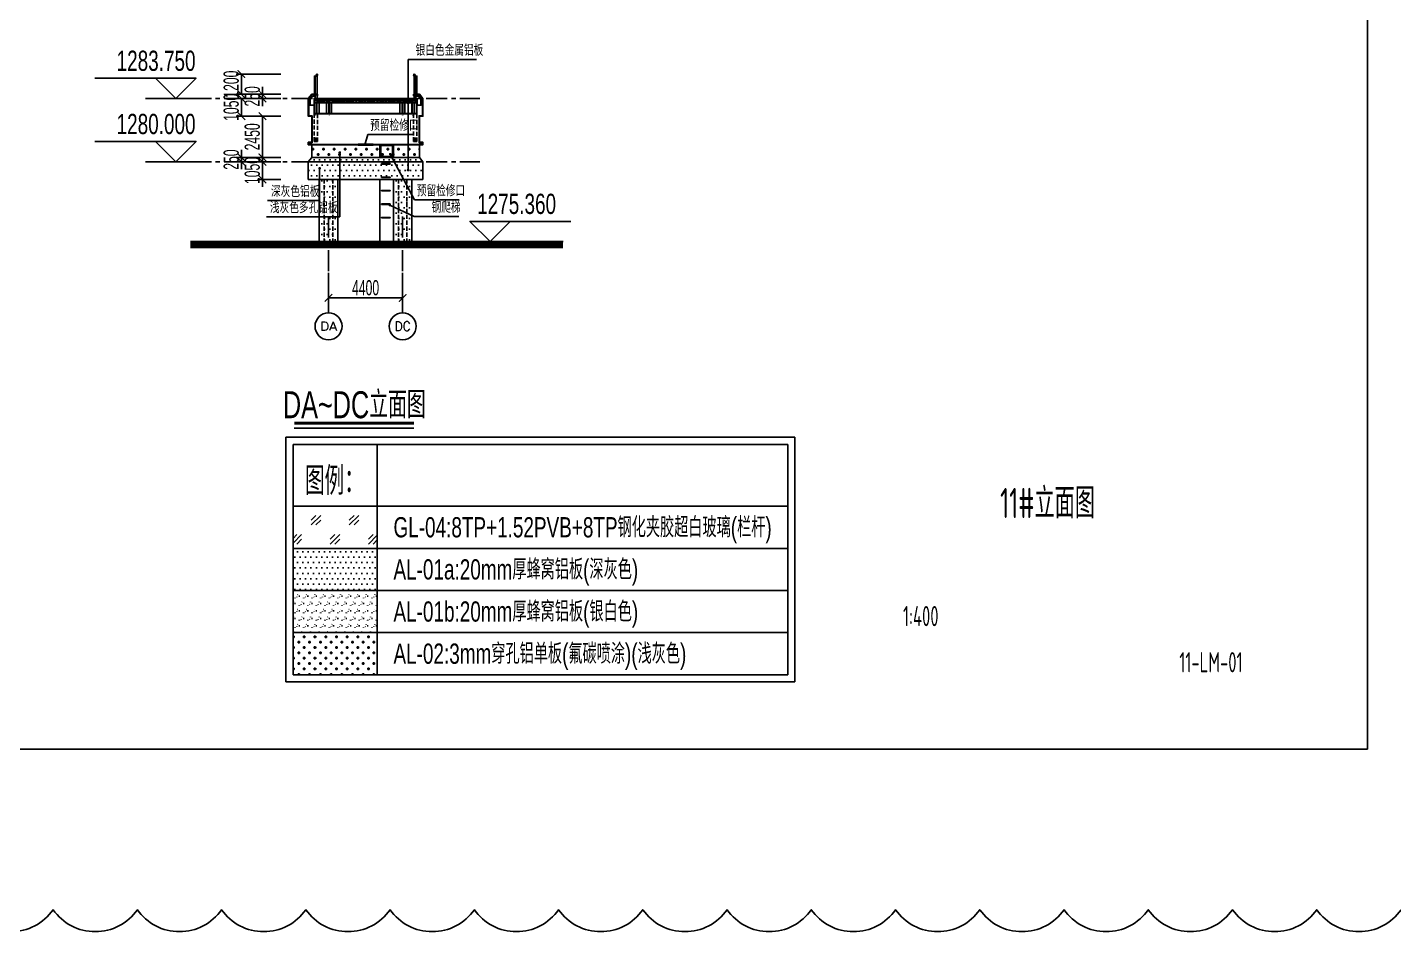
# Model space of a CAD drawing. Extents: x 38275477 to 38557164, y 2905373 to 3096199.
# Drawn here: x 38380627 to 38461722, y 2905373 to 2959031 of the extents above; entities that cross this region are included whole.
import ezdxf
from ezdxf.enums import TextEntityAlignment as Align

# ---------------------------------------------------------------- set-up
doc = ezdxf.new("R2010")
doc.units = 0
doc.header["$LTSCALE"] = 1000
for name, pattern in [('__DASH', [0.35, 0.25, -0.1]), ('CENTER', [2, 1.25, -0.25, 0.25, -0.25]), ('DASH', [0.35, 0.25, -0.1])]:
    doc.linetypes.add(name, pattern=pattern)
for name, color, linetype in [('#填充层', 8, 'Continuous'), ('#幕墙分格线-立面', 7, 'Continuous'), ('#文字', 2, 'Continuous'), ('#标注', 1, 'Continuous'), ('#结构边线+内凹外凸边线', 5, 'Continuous'), ('#非幕墙范围构件', 8, 'DASH'), ('A-BEAM-SECT-S', 10, 'Continuous'), ('A-CLNG-ACCS', 2, 'Continuous'), ('A-DETL-ALUM', 30, 'Continuous'), ('A-DIMS-LEAD', 1, 'Continuous'), ('A-GLASS-E', 145, 'Continuous'), ('A-GRID', 1, 'CENTER'), ('A-HATH', 9, 'Continuous'), ('A-NOTE', 4, 'Continuous'), ('A-STRS-HRAL', 80, 'Continuous'), ('AXIS_TEXT', 4, 'Continuous'), ('C-AXIS-DIMS', 1, 'Continuous'), ('C-SHET-SHBD', 11, 'Continuous'), ('DIM', 173, 'Continuous'), ('WZ', 7, 'Continuous')]:
    doc.layers.add(name, color=color, linetype=linetype)
doc.layers.add('定位边线-不打印', color=251, linetype='Continuous', plot=False)
doc.styles.add('#文字', font='jrs.shx', dxfattribs={"width": 0.7, "bigfont": 'hztxt.shx'})
doc.styles.add('_TCH_AXIS', font='COMPLEX', dxfattribs={"bigfont": 'GBCBIG'})
doc.styles.add('_TCH_DIM', font='SIMPLEX', dxfattribs={"bigfont": 'GBCBIG'})
doc.styles.add('COMPLEX', font='COMPLEX')
doc.styles.add('JHZX', font='jrs.shx', dxfattribs={"width": 0.6, "bigfont": 'jhz.shx'})
doc.styles.add('XD2008', font='xd-hzs.shx', dxfattribs={"width": 0.7, "bigfont": 'xd-hztxt.shx'})
doc.styles.add('楷体', font='', dxfattribs={"width": 0.75})
doc.styles.get('楷体').set_extended_font_data('KaiTi_GB2312')
doc.dimstyles.new('JZBZ-300', dxfattribs={"dimscale": 300, "dimtxt": 3, "dimasz": 1.5, "dimexe": 1, "dimexo": 1, "dimgap": 0.5, "dimtad": 1, "dimdec": 0, "dimdsep": 46, "dimtxsty": 'JHZX', "dimblk1": 'ARCHTICK', "dimblk2": 'ARCHTICK', "dimsah": 1, "dimcen": 0, "dimclrd": 1, "dimclre": 1, "dimclrt": 2, "dimadec": 1, "dimazin": 2, "dimtfac": 1, "dimtdec": 0, "dimtix": 1, "dimtmove": 0, "dimatfit": 3, "dimfxl": 0, "dimtolj": 1, "dimlwd": -1, "dimlwe": -1, "dimarcsym": 0})

# ---------------------------------------------------------------- blocks, each defined once
blk = doc.blocks.new('A3文本框')
at = {"layer": 'Defpoints', "ltscale": 500}
blk.add_lwpolyline([(10, -10), (-420, -10), (-420, 297), (10, 297)], close=True, dxfattribs=at)
at = {"layer": 'C-SHET-SHBD', "style": 'XD2008', "width": 0.7}
for tag, height, p in [('子项名称', 4.5, (-37.49, 35.41)), ('图名', 4.5, (-37.49, 24.27)), ('比例', 3, (-56.3, 8.25)), ('MQJD-01', 3, (-13.24, 2.27))]:
    blk.add_attdef(tag, text='', height=height, dxfattribs=at).set_placement(p, align=Align.CENTER)
blk = doc.blocks.new('A$Ce1b407ec')
at = {"layer": '#填充层', "ltscale": 5}
h = blk.add_hatch(dxfattribs=at)
h.set_pattern_fill('玻璃A', color=256, scale=0.5)
h.set_pattern_definition([(45, (-322.747, 917.3708), (-2.828427, 2.828427), [2, -2]), (45, (-322.747, 918.078), (-2.828427, 2.828427), [1, -3]), (45, (-322.04, 917.3708), (-2.828427, 2.828427), [1, -3])])
h.paths.add_polyline_path([(-74.45, 26.04), (-61.95, 26.04), (-61.95, 19.79), (-74.45, 19.79)])
h = blk.add_hatch(dxfattribs=at)
h.set_pattern_fill('DOTS', color=256, scale=0.5)
h.set_pattern_definition([(0, (-322.7471, 917.3708), (0.396875, 0.79375), [0, -0.79375])])
h.paths.add_polyline_path([(-74.45, 19.79), (-61.95, 19.79), (-61.95, 13.54), (-74.45, 13.54)])
h = blk.add_hatch(dxfattribs=at)
h.set_pattern_fill('SWAMP', color=256, scale=0.5)
h.set_pattern_definition([(0, (-96031.5248, -7300.5014), (0.635, 1.09985), [0.15875, -1.11125]), (90, (-96031.4454, -7300.5014), (-0.635, 1.09985), [0.079375, -2.12033]), (90, (-96031.42555, -7300.5014), (-0.635, 1.09985), [0.0635, -2.136205]), (90, (-96031.46524, -7300.5014), (-0.635, 1.09985), [0.0635, -2.136205]), (60, (-96031.4057, -7300.5014), (-0.63499804, 1.099851131), [0.0508, -1.2192]), (120, (-96031.4851, -7300.5014), (-1.26999804, 1.131e-06), [0.0508, -1.2192])])
h.paths.add_polyline_path([(-74.45, 13.54), (-61.95, 13.54), (-61.95, 7.29), (-74.45, 7.29)])
h = blk.add_hatch(dxfattribs=at)
h.set_pattern_fill('CROSS', color=256, scale=0.5)
h.set_pattern_definition([(0, (-322.7471, 911.1208), (0.79375, 0.79375), [0.396875, -1.190625]), (90, (-322.54865, 910.9223), (-0.79375, 0.79375), [0.396875, -1.190625])])
h.paths.add_polyline_path([(-74.45, 7.29), (-61.95, 7.29), (-61.95, 1.04), (-74.45, 1.04)])
at = {"layer": '#标注'}
for p, q in [((-74.45, 26.04), (-61.95, 26.04)), ((-74.45, 19.79), (-74.45, 26.04)), ((-61.95, 26.04), (-74.45, 26.04)), ((-61.95, 26.04), (-61.95, 19.79)), ((-61.95, 26.04), (-1.04, 26.04)), ((-61.95, 19.79), (-61.95, 26.04)), ((-1.04, 26.04), (-61.95, 26.04)), ((-1.04, 26.04), (-1.04, 19.79)), ((-74.45, 1.04), (-74.45, 13.54)), ((-1.04, 13.54), (-1.04, 1.04)), ((-61.95, 7.29), (-61.95, 1.04)), ((-61.95, 1.04), (-61.95, 7.29)), ((-61.95, 1.04), (-74.45, 1.04)), ((-74.45, 1.04), (-61.95, 1.04)), ((-1.04, 1.04), (-61.95, 1.04)), ((-61.95, 1.04), (-1.04, 1.04))]:
    blk.add_line(p, q, dxfattribs=at)
for points in [[(-1.04, 13.54), (-1.04, 19.79), (-61.95, 19.79), (-61.95, 13.54), (-1.04, 13.54), (-61.95, 13.54), (-74.45, 13.54), (-74.45, 19.79), (-61.95, 19.79), (-61.95, 13.54)], [(-1.04, 19.79), (-61.95, 19.79), (-74.45, 19.79)], [(-1.04, 7.29), (-1.04, 13.54), (-61.95, 13.54), (-61.95, 7.29), (-1.04, 7.29), (-61.95, 7.29), (-74.45, 7.29), (-74.45, 13.54), (-61.95, 13.54), (-61.95, 7.29)]]:
    blk.add_lwpolyline(points, dxfattribs=at)
at = {"color": 5}
for p, q in [((-75.5, 36.26), (0, 36.26)), ((-75.5, 0), (-75.5, 36.26)), ((-74.45, 35.22), (-61.95, 35.22)), ((-74.45, 26.04), (-74.45, 35.22)), ((-61.95, 35.22), (-61.95, 26.04)), ((0, 36.26), (0, 0)), ((-61.95, 26.04), (-74.45, 26.04)), ((0, 0), (-75.5, 0))]:
    blk.add_line(p, q, dxfattribs=at)
at = {"color": 8}
for p, q in [((-74.45, 35.22), (-1.04, 35.22)), ((-74.45, 1.04), (-74.45, 35.22)), ((-1.04, 35.22), (-1.04, 1.04)), ((-1.04, 1.04), (-74.45, 1.04))]:
    blk.add_line(p, q, dxfattribs=at)
at = {"layer": '#文字', "style": '#文字', "width": 0.7}
blk.add_text('图例：', height=4.167, dxfattribs=at).set_placement((-68.3, 30.01), align=Align.MIDDLE)
for s, p in [('GL-04:8TP+1.52PVB+8TP钢化夹胶超白玻璃(栏杆)', (-59.54, 22.92)), ('AL-01a:20mm厚蜂窝铝板(深灰色)', (-59.54, 16.67)), ('AL-01b:20mm厚蜂窝铝板(银白色)', (-59.54, 10.42)), ('AL-02:3mm穿孔铝单板(氟碳喷涂)(浅灰色)', (-59.54, 4.17))]:
    blk.add_text(s, height=3, dxfattribs=at).set_placement(p, align=Align.MIDDLE_LEFT)
blk = doc.blocks.new('*U10')
blk.add_line((-8.85, -0.75), (8.9, -0.75))
at = {"const_width": 0.4}
blk.add_lwpolyline([(-8.85, 0), (8.9, 0)], dxfattribs=at)
at = {"style": 'JHZX', "width": 0.75}
blk.add_attdef('立面图', text='', height=4, dxfattribs=at).set_placement((0.06, 2.74), align=Align.MIDDLE_CENTER)
blk = doc.blocks.new('700-300')
at = {"layer": 'A-BEAM-SECT-S'}
for p, q in [((-50, -170), (-50, 470)), ((250, 470), (250, -170))]:
    blk.add_line(p, q, dxfattribs=at)
blk.add_lwpolyline([(108, 470), (250, 470), (250, 500), (-50, 500), (-50, 470), (92, 470), (92, -170), (-50, -170), (-50, -200), (250, -200), (250, -170), (108, -170)], close=True, dxfattribs=at)
for points in [[(-38, -170), (-38, 470)], [(62, 470), (92, 440)], [(138, 470), (108, 440)], [(238, -170), (238, 470)], [(62, -170), (92, -140)], [(138, -170), (108, -140)]]:
    blk.add_lwpolyline(points, dxfattribs=at)
at = {"layer": '定位边线-不打印', "style": 'XD2008', "width": 0.7}
blk.add_text('700*300', height=70, dxfattribs=at).set_placement((-57, -303))
blk = doc.blocks.new('栏杆')
at = {"layer": 'A-GLASS-E'}
blk.add_lwpolyline([(35492900, 2535980), (35492920, 2535980), (35492922, 2537029), (35492902, 2537029)], close=True, dxfattribs=at)
at = {"layer": 'A-STRS-HRAL'}
for points in [[(35492870, 2535600), (35492760, 2535600), (35492760, 2537000), (35492729, 2537112)], [(35492902, 2536889), (35492870, 2536889)], [(35492870, 2536871), (35492902, 2536871)], [(35492900, 2536139), (35492870, 2536139)], [(35492870, 2536121), (35492900, 2536121)]]:
    blk.add_lwpolyline(points, dxfattribs=at)
blk.add_lwpolyline([(35492870, 2535600), (35492870, 2536986, 0.142771), (35492862, 2537013), (35492783, 2537136)], format="xyb", dxfattribs=at)
blk.add_circle((35492758, 2537120), 30, dxfattribs=at)
blk = doc.blocks.new('*U17')
at = {"layer": 'A-BEAM-SECT-S'}
blk.add_lwpolyline([(-250, -15), (250, -15), (250, 15), (-250, 15)], close=True, dxfattribs=at)
blk = doc.blocks.new('*U18')
at = {"layer": 'A-HATH', "color": 0, "linetype": 'ByBlock', "lineweight": -2, "transparency": 16777216}
for p in [(0, 0), (0, -800), (0, -1600), (0, -2400), (0, -3200)]:
    blk.add_blockref('*U17', p, dxfattribs=at)
blk = doc.blocks.new('_ARCHTICK')
at = {"color": 0, "linetype": 'ByBlock', "const_width": 0.15}
blk.add_lwpolyline([(-0.5, -0.5), (0.5, 0.5)], dxfattribs=at)
blk = doc.blocks.new('*D43')
at = {"layer": '#标注', "color": 1, "transparency": 16777216}
for p, q in [((38398504, 2944460), (38398504, 2942675)), ((38402904, 2944460), (38402904, 2942675)), ((38398504, 2942975), (38402904, 2942975))]:
    blk.add_line(p, q, dxfattribs=at)
at = {"layer": 'Defpoints', "color": 0, "transparency": 16777216}
for p in [(38398504, 2944760), (38402904, 2944760), (38402904, 2942975)]:
    blk.add_point(p, dxfattribs=at)
at = {"layer": '#标注', "color": 1, "transparency": 16777216, "xscale": 450, "yscale": 450, "zscale": 450, "rotation": 180}
blk.add_blockref('_ARCHTICK', (38398504, 2942975), dxfattribs=at)
at = {"layer": '#标注', "color": 1, "transparency": 16777216, "xscale": 450, "yscale": 450, "zscale": 450}
blk.add_blockref('_ARCHTICK', (38402904, 2942975), dxfattribs=at)
at = {"layer": '#标注', "color": 2, "transparency": 16777216, "insert": (38400704, 2943575), "char_height": 900, "attachment_point": 5, "style": 'JHZX'}
blk.add_mtext('\\A1;4400', dxfattribs=at)
blk = doc.blocks.new('*D44')
at = {"layer": '#标注', "color": 1, "transparency": 16777216}
for p, q in [((38395674, 2956260), (38393031, 2956260)), ((38393331, 2955060), (38393331, 2956260)), ((38395674, 2955060), (38393031, 2955060))]:
    blk.add_line(p, q, dxfattribs=at)
at = {"layer": 'Defpoints', "color": 0, "transparency": 16777216}
for p in [(38393331, 2956260), (38395974, 2956260), (38395974, 2955060)]:
    blk.add_point(p, dxfattribs=at)
at = {"layer": '#标注', "color": 1, "transparency": 16777216, "xscale": 450, "yscale": 450, "zscale": 450}
for p, rotation in [((38393331, 2956260), 90), ((38393331, 2955060), 270)]:
    blk.add_blockref('_ARCHTICK', p, dxfattribs=dict(at, rotation=rotation))
at = {"layer": '#标注', "color": 2, "transparency": 16777216, "insert": (38392731, 2955660), "char_height": 900, "attachment_point": 5, "rotation": 90, "style": 'JHZX'}
blk.add_mtext('\\A1;1200', dxfattribs=at)
blk = doc.blocks.new('*D45')
at = {"layer": '#标注', "color": 1, "transparency": 16777216}
for p, q in [((38394581, 2955060), (38394581, 2955510)), ((38395674, 2955060), (38394281, 2955060)), ((38395674, 2954810), (38394281, 2954810)), ((38394581, 2954810), (38394581, 2955060)), ((38394581, 2954810), (38394581, 2954360))]:
    blk.add_line(p, q, dxfattribs=at)
at = {"layer": 'Defpoints', "color": 0, "transparency": 16777216}
for p in [(38394581, 2955060), (38395974, 2955060), (38395974, 2954810)]:
    blk.add_point(p, dxfattribs=at)
at = {"layer": '#标注', "color": 1, "transparency": 16777216, "xscale": 450, "yscale": 450, "zscale": 450}
for p, rotation in [((38394581, 2955060), 270), ((38394581, 2954810), 90)]:
    blk.add_blockref('_ARCHTICK', p, dxfattribs=dict(at, rotation=rotation))
at = {"layer": '#标注', "color": 2, "transparency": 16777216, "insert": (38393981, 2954935), "char_height": 900, "attachment_point": 5, "rotation": 90, "style": 'JHZX'}
blk.add_mtext('\\A1;250', dxfattribs=at)
blk = doc.blocks.new('*D46')
at = {"layer": '#标注', "color": 1, "transparency": 16777216}
for p, q in [((38395674, 2954810), (38393031, 2954810)), ((38393331, 2953760), (38393331, 2954810)), ((38395674, 2953760), (38393031, 2953760))]:
    blk.add_line(p, q, dxfattribs=at)
at = {"layer": 'Defpoints', "color": 0, "transparency": 16777216}
for p in [(38393331, 2954810), (38395974, 2954810), (38395974, 2953760)]:
    blk.add_point(p, dxfattribs=at)
at = {"layer": '#标注', "color": 1, "transparency": 16777216, "xscale": 450, "yscale": 450, "zscale": 450}
for p, rotation in [((38393331, 2954810), 90), ((38393331, 2953760), 270)]:
    blk.add_blockref('_ARCHTICK', p, dxfattribs=dict(at, rotation=rotation))
at = {"layer": '#标注', "color": 2, "transparency": 16777216, "insert": (38392731, 2954285), "char_height": 900, "attachment_point": 5, "rotation": 90, "style": 'JHZX'}
blk.add_mtext('\\A1;1050', dxfattribs=at)
blk = doc.blocks.new('*D47')
at = {"layer": '#标注', "color": 1, "transparency": 16777216}
for p, q in [((38395674, 2953760), (38394281, 2953760)), ((38394581, 2951310), (38394581, 2953760)), ((38395674, 2951310), (38394281, 2951310))]:
    blk.add_line(p, q, dxfattribs=at)
at = {"layer": 'Defpoints', "color": 0, "transparency": 16777216}
for p in [(38394581, 2953760), (38395974, 2953760), (38395974, 2951310)]:
    blk.add_point(p, dxfattribs=at)
at = {"layer": '#标注', "color": 1, "transparency": 16777216, "xscale": 450, "yscale": 450, "zscale": 450}
for p, rotation in [((38394581, 2953760), 90), ((38394581, 2951310), 270)]:
    blk.add_blockref('_ARCHTICK', p, dxfattribs=dict(at, rotation=rotation))
at = {"layer": '#标注', "color": 2, "transparency": 16777216, "insert": (38393981, 2952535), "char_height": 900, "attachment_point": 5, "rotation": 90, "style": 'JHZX'}
blk.add_mtext('\\A1;2450', dxfattribs=at)
blk = doc.blocks.new('*D48')
at = {"layer": '#标注', "color": 1, "transparency": 16777216}
for p, q in [((38395674, 2951310), (38393031, 2951310)), ((38395674, 2951060), (38393031, 2951060)), ((38393331, 2951310), (38393331, 2951760)), ((38393331, 2951060), (38393331, 2951310)), ((38393331, 2951060), (38393331, 2950610))]:
    blk.add_line(p, q, dxfattribs=at)
at = {"layer": 'Defpoints', "color": 0, "transparency": 16777216}
for p in [(38393331, 2951310), (38395974, 2951310), (38395974, 2951060)]:
    blk.add_point(p, dxfattribs=at)
at = {"layer": '#标注', "color": 1, "transparency": 16777216, "xscale": 450, "yscale": 450, "zscale": 450}
for p, rotation in [((38393331, 2951310), 270), ((38393331, 2951060), 90)]:
    blk.add_blockref('_ARCHTICK', p, dxfattribs=dict(at, rotation=rotation))
at = {"layer": '#标注', "color": 2, "transparency": 16777216, "insert": (38392731, 2951185), "char_height": 900, "attachment_point": 5, "rotation": 90, "style": 'JHZX'}
blk.add_mtext('\\A1;250', dxfattribs=at)
blk = doc.blocks.new('*D49')
at = {"layer": '#标注', "color": 1, "transparency": 16777216}
for p, q in [((38395674, 2951060), (38394281, 2951060)), ((38394581, 2951060), (38394581, 2951510)), ((38394581, 2950010), (38394581, 2951060)), ((38395674, 2950010), (38394281, 2950010)), ((38394581, 2950010), (38394581, 2949560))]:
    blk.add_line(p, q, dxfattribs=at)
at = {"layer": 'Defpoints', "color": 0, "transparency": 16777216}
for p in [(38394581, 2951060), (38395974, 2951060), (38395974, 2950010)]:
    blk.add_point(p, dxfattribs=at)
at = {"layer": '#标注', "color": 1, "transparency": 16777216, "xscale": 450, "yscale": 450, "zscale": 450}
for p, rotation in [((38394581, 2951060), 270), ((38394581, 2950010), 90)]:
    blk.add_blockref('_ARCHTICK', p, dxfattribs=dict(at, rotation=rotation))
at = {"layer": '#标注', "color": 2, "transparency": 16777216, "insert": (38393981, 2950535), "char_height": 900, "attachment_point": 5, "rotation": 90, "style": 'JHZX'}
blk.add_mtext('\\A1;1050', dxfattribs=at)
blk = doc.blocks.new('_AXISO')
blk.add_circle((0, 0), 0.5)
at = {"layer": 'AXIS_TEXT', "style": 'COMPLEX', "width": 1.041667}
blk.add_attdef('A', text='', height=0.56, dxfattribs=at).set_placement((-0.25, -0.28), (0.25, -0.28), align=Align.FIT)
blk = doc.blocks.new('LEVEL')
blk.add_line((9, 0), (0, 0))
blk.add_lwpolyline([(7.5, 3), (4.5, 0), (1.5, 3), (16.5, 3)])
at = {"layer": 'WZ', "style": '楷体', "width": 0.75}
blk.add_attdef('LEVEL', text='', height=3.5, dxfattribs=at).set_placement((9.33, 5.59), align=Align.MIDDLE_CENTER)
blk.add_attdef('FLOOR', text='', height=3.5, dxfattribs=at).set_placement((17.5, 3), align=Align.MIDDLE_LEFT)

msp = doc.modelspace()

# ---------------------------------------------------------------- hatches: boundary and pattern name
at = {"layer": '#填充层', "ltscale": 5}
h = msp.add_hatch(dxfattribs=at)
h.set_pattern_fill('CROSS', color=256, scale=200)
h.set_pattern_definition([(0, (0, 0), (317.5, 317.5), [158.75, -476.25]), (90, (79.38, -79.38), (-317.5, 317.5), [158.75, -476.25])])
h.paths.add_polyline_path([(38403904, 2952060.2), (38397504, 2952060.2), (38397504, 2951310.2), (38403904, 2951310.2)])
h = msp.add_hatch(dxfattribs=at)
h.set_pattern_fill('DOTS', color=256, scale=200)
h.paths.add_polyline_path([(38404104, 2950010.2), (38397304, 2950010.2), (38397304, 2951060.2), (38397504, 2951310.2), (38403904, 2951310.2), (38404104, 2951060.2)])
h = msp.add_hatch(dxfattribs=at)
h.set_pattern_fill('DOTS', color=256, scale=200)
h.set_pattern_definition([(0, (38397953.96, 2946421.04), (158.75, 317.5), [0, -317.5])])
h.paths.add_polyline_path([(38397953.9, 2946119.6), (38399053.9, 2946119.7), (38399054, 2950010.2), (38397954, 2950010.2)])
h = msp.add_hatch(dxfattribs=at)
h.set_pattern_fill('DOTS', color=256, scale=200)
h.set_pattern_definition([(0, (38402353.96, 2946421.04), (158.75, 317.5), [0, -317.5])])
h.paths.add_polyline_path([(38402353.9, 2946119.8), (38403453.9, 2946119.8), (38403454, 2950010.2), (38402354, 2950010.2)])
at = {"layer": 'A-HATH'}
h = msp.add_hatch(dxfattribs=at)
h.set_pattern_fill('钢筋混凝土', color=256, scale=50, style=0)
h.set_pattern_definition([(45, (0, 0), (-88.38834765, 88.38834765), []), (50, (0, 0), (358.6300913, -31.3760675), [37.5, -412.5]), (355, (0, 0), (-69.3756668, 376.096067), [30, -330]), (100.4514, (29.9, -2.6), (289.254691, 344.719771), [31.870095, -350.571056]), (46.1842, (0, 100), (533.6205243, -82.759507), [56.25, -618.75]), (96.6356, (44.47, 93.1), (467.331353, 487.0589355), [47.805144, -525.8565]), (351.1842, (0, 100), (467.3309726, 487.0593005), [45, -495]), (21, (50, 75), (298.453526, -201.3094453), [37.5, -412.5]), (326, (50, 75), (121.657666, 362.5750225), [30, -330]), (71.4514, (74.87, 58.22), (420.1113143, 161.2652484), [31.870095, -350.571056]), (37.5, (0, 0), (6.07992766, 166.4469269), [0, -326, 0, -335, 0, -331.25]), (7.5, (0, 0), (131.5347687, 197.2058559), [0, -191, 0, -318.5, 0, -126.25]), (327.5, (-111.5, 0), (266.9112181, -11.27743587), [0, -125, 0, -390, 0, -517.5]), (317.5, (-161.5, 0), (291.5930847, 50.0524912), [0, -162.5, 0, -259, 0, -367.5])])
h.paths.add_polyline_path([(38397654, 2954590.2), (38403754, 2954590.2), (38403754, 2954710.2), (38397654, 2954710.2)])

# ---------------------------------------------------------------- linework, layer by layer
at = {"layer": '#幕墙分格线-立面'}
for points in [[(38397654, 2952060.2), (38397654, 2952085.2), (38397329, 2952085.2), (38397329, 2952185.2), (38397529, 2952185.2), (38397529, 2953785.2), (38397329, 2953785.2), (38397329, 2954801.4), (38397516, 2955035.2), (38397829, 2955035.2), (38397829, 2954960.2), (38397854, 2954960.2), (38397854, 2955060.2), (38397504, 2955060.2), (38397304, 2954810.2), (38397304, 2953760.2), (38397504, 2953760.2), (38397504, 2952210.2), (38397304, 2952210.2), (38397304, 2952060.2)], [(38403754, 2952060.2), (38403754, 2952085.2), (38404079, 2952085.2), (38404079, 2952185.2), (38403879, 2952185.2), (38403879, 2953785.2), (38404079, 2953785.2), (38404079, 2954801.4), (38403891.9, 2955035.2), (38403579, 2955035.2), (38403579, 2954960.2), (38403554, 2954960.2), (38403554, 2955060.2), (38403904, 2955060.2), (38404104, 2954810.2), (38404104, 2953760.2), (38403904, 2953760.2), (38403904, 2952210.2), (38404104, 2952210.2), (38404104, 2952060.2)], [(38404104, 2950010.2), (38397304, 2950010.2), (38397304, 2951060.2), (38397504, 2951310.2), (38403904, 2951310.2), (38404104, 2951060.2)]]:
    msp.add_lwpolyline(points, close=True, dxfattribs=at)
for points in [[(38397654.5, 2954810.2), (38400654.5, 2954810.2), (38403754, 2954810.2)], [(38397654.5, 2954810.2), (38400654.5, 2954810.2), (38403754, 2954810.2)], [(38397504, 2952060.2), (38397504, 2951310.2)], [(38403754, 2952085.2), (38397654, 2952085.2)], [(38397654, 2952060.2), (38403754, 2952060.2)], [(38403904, 2952060.2), (38403904, 2951310.2)], [(38404104, 2951060.2), (38397304, 2951060.2)], [(38397954, 2950010.2), (38397954, 2946320.2)], [(38399054, 2950010.2), (38399054, 2946320.2)], [(38401554, 2950010.2), (38401554, 2946320.2)], [(38402354, 2950010.2), (38402354, 2946320.2)], [(38403454, 2950010.2), (38403454, 2946320.2)]]:
    msp.add_lwpolyline(points, dxfattribs=at)
at = {"layer": '#结构边线+内凹外凸边线'}
for p, q in [((38397654, 2954710.2), (38403754, 2954710.2)), ((38397654, 2954710.2), (38397654, 2954590.2)), ((38397654, 2954590.2), (38403754, 2954590.2)), ((38403754, 2954710.2), (38403754, 2954590.2))]:
    msp.add_line(p, q, dxfattribs=at)
at = {"layer": '#非幕墙范围构件', "linetype": 'DASH'}
for points in [[(38397654, 2952260.2), (38397654, 2953890.3), (38397854, 2953890.3), (38397854, 2952260.2)], [(38403554, 2952260.2), (38403554, 2953890.3), (38403754, 2953890.3), (38403754, 2952260.2)], [(38397654, 2952260.2), (38397854, 2952260.2), (38397854, 2952460.2), (38397654, 2952460.2)], [(38403554, 2952260.2), (38403754, 2952260.2), (38403754, 2952460.2), (38403554, 2952460.2)]]:
    msp.add_lwpolyline(points, close=True, dxfattribs=at)
for points in [[(38397654, 2952260.2), (38397854, 2952460.2)], [(38397654, 2952460.2), (38397854, 2952260.2)], [(38403554, 2952260.2), (38403754, 2952460.2)], [(38403554, 2952460.2), (38403754, 2952260.2)]]:
    msp.add_lwpolyline(points, dxfattribs=at)
at = {"layer": '#非幕墙范围构件', "linetype": '__DASH'}
for points in [[(38398254, 2950010.2), (38398254, 2946320.2)], [(38398754, 2950010.2), (38398754, 2946320.2)], [(38402654, 2950010.2), (38402654, 2946320.2)], [(38403154, 2950010.2), (38403154, 2946320.2)]]:
    msp.add_lwpolyline(points, dxfattribs=at)
at = {"color": 8, "const_width": 400}
msp.add_lwpolyline([(38390309.5, 2946119.3), (38412429.2, 2946120.2)], dxfattribs=at)
at = {"color": 8}
msp.add_lwpolyline([(38390309.5, 2946319.3), (38412429.2, 2946319.3)], dxfattribs=at)
at = {"layer": 'A-BEAM-SECT-S'}
for p, q in [((38397954, 2954590.3), (38403485.7, 2954590.2)), ((38397954, 2954560.2), (38403454, 2954560.2)), ((38397954, 2953920.2), (38403454, 2953920.2)), ((38397954, 2953890.2), (38403454, 2953890.2))]:
    msp.add_line(p, q, dxfattribs=at)
at = {"layer": 'A-CLNG-ACCS'}
for points in [[(38400254, 2952097.7), (38401154, 2952097.7), (38401154, 2952047.7), (38400254, 2952047.7)], [(38402354, 2951310.2), (38401554, 2951310.2), (38401554, 2952060.2), (38402354, 2952060.2)], [(38402304, 2951360.2), (38401604, 2951360.2), (38401604, 2952010.2), (38402304, 2952010.2)]]:
    msp.add_lwpolyline(points, close=True, dxfattribs=at)
at = {"layer": 'A-DETL-ALUM'}
for points in [[(38397669, 2955035.2), (38397669, 2954942.7), (38397552.9, 2954942.7), (38397414, 2954769), (38397414, 2954410.2), (38397654, 2954410.2), (38397654, 2954810.2), (38397649, 2954810.2), (38397649, 2954415.2), (38397419, 2954415.2), (38397419, 2954767.2), (38397555.3, 2954937.7), (38397674, 2954937.7), (38397674, 2955035.2)], [(38403739, 2955035.2), (38403739, 2954942.7), (38403855, 2954942.7), (38403994, 2954769), (38403994, 2954410.2), (38403754, 2954410.2), (38403754, 2954810.2), (38403759, 2954810.2), (38403759, 2954415.2), (38403989, 2954415.2), (38403989, 2954767.2), (38403852.6, 2954937.7), (38403734, 2954937.7), (38403734, 2955035.2)]]:
    msp.add_lwpolyline(points, dxfattribs=at)
at = {"layer": 'A-DIMS-LEAD'}
for p, q in [((38403224.2, 2950560.4), (38403226, 2957130.2)), ((38403225.1, 2954537.3), (38403226, 2957130.2)), ((38403226, 2957130.2), (38407276.8, 2957130.2)), ((38400662, 2952060.2), (38400844.5, 2952675.6)), ((38400844.5, 2952675.6), (38403486.8, 2952675.6)), ((38399168.9, 2951603.3), (38399168.9, 2947790.2)), ((38402165.7, 2951504.2), (38403610.9, 2948792.2)), ((38397973, 2950665), (38397973, 2948747.4)), ((38397973, 2948747.4), (38394879.2, 2948747.4)), ((38403610.9, 2948792.2), (38406253.1, 2948792.2)), ((38402140.7, 2948487.9), (38403585.9, 2947809.5)), ((38403585.9, 2947809.5), (38406228.1, 2947809.5)), ((38399168.9, 2947790.2), (38394814.6, 2947790.2))]:
    msp.add_line(p, q, dxfattribs=at)
at = {"layer": 'A-DIMS-LEAD', "const_width": 80}
for points in [[(38403225.1, 2954497.3, 1), (38403225.1, 2954577.3, 1)], [(38400650.6, 2952021.8, 1), (38400673.3, 2952098.5, 1)], [(38399168.9, 2951643.3, 1), (38399168.9, 2951563.3, 1)], [(38402146.9, 2951539.5, 1), (38402184.5, 2951468.9, 1)], [(38397973, 2950705, 1), (38397973, 2950625, 1)], [(38403224.2, 2950520.4, 1), (38403224.2, 2950600.4, 1)], [(38402104.5, 2948504.9, 1), (38402176.9, 2948470.9, 1)]]:
    msp.add_lwpolyline(points, format="xyb", close=True, dxfattribs=at)
at = {"layer": 'A-GRID'}
for p, q in [((38390301, 2954810.2), (38407477.8, 2954810.2)), ((38390301, 2951060.2), (38407477.8, 2951060.2)), ((38398504, 2947815.2), (38398504, 2944094)), ((38402904, 2947815.2), (38402904, 2944094)), ((38390781.8, 2946320.2), (38412429.2, 2946320.2))]:
    msp.add_line(p, q, dxfattribs=at)
at = {"layer": 'C-AXIS-DIMS'}
for p, q in [((38398504, 2944094), (38398504, 2942094)), ((38402904, 2944094), (38402904, 2942094))]:
    msp.add_line(p, q, dxfattribs=at)
at = {"layer": 'Defpoints', "color": 6, "ltscale": 300}
msp.add_lwpolyline([(38462158.2, 2906674.4, -0.5205671), (38457158.2, 2906674.4, -0.5205671), (38452158.2, 2906674.4, -0.5205671), (38447158.2, 2906674.4, -0.5205671), (38442158.2, 2906674.4, -0.5205671), (38437158.2, 2906674.4, -0.5205671), (38432158.2, 2906674.4, -0.5205671), (38427158.2, 2906674.4, -0.5205671), (38422158.2, 2906674.4, -0.5205671), (38417158.2, 2906674.4, -0.5205671), (38412158.2, 2906674.4, -0.5205671), (38407158.2, 2906674.4, -0.5205671), (38402158.2, 2906674.4, -0.5205671), (38397158.2, 2906674.4, -0.5205671), (38392158.2, 2906674.4, -0.5205671), (38387158.2, 2906674.4, -0.5205671), (38382158.2, 2906674.4, -0.5205671), (38377158.2, 2906674.4, -0.5205671)], format="xyb", dxfattribs=at)

# ---------------------------------------------------------------- block references
at = {"layer": '#标注'}
ref = msp.add_blockref('LEVEL', (38391240.5, 2954810.2), dxfattribs=dict(at, xscale=-400, yscale=400, zscale=400))
ref.add_attrib('LEVEL', '1283.750', dxfattribs={"layer": '#文字', "height": 1200, "style": '#文字', "width": 0.7}).set_placement((38385926.1, 2957047.3), align=Align.MIDDLE_LEFT)
ref = msp.add_blockref('LEVEL', (38391240.5, 2951060.2), dxfattribs=dict(at, xscale=-400, yscale=400, zscale=400))
ref.add_attrib('LEVEL', '1280.000', dxfattribs={"layer": '#文字', "height": 1200, "style": '#文字', "width": 0.7}).set_placement((38385926.1, 2953297.3), align=Align.MIDDLE_LEFT)
ref = msp.add_blockref('LEVEL', (38406293.8, 2946320.2), dxfattribs=dict(at, xscale=400, yscale=400, zscale=400))
ref.add_attrib('LEVEL', '1275.360', dxfattribs={"layer": '#文字', "height": 1200, "style": '#文字', "width": 0.7}).set_placement((38407324.3, 2948557.3), align=Align.MIDDLE_LEFT)
ref = msp.add_blockref('*U10', (38400011.2, 2935543.8), dxfattribs=dict(at, xscale=400, yscale=400, zscale=400))
ref.add_attrib('立面图', 'DA~DC立面图', dxfattribs={"layer": '#文字', "color": 2, "height": 1600, "style": '#文字', "width": 0.7}).set_placement((38400037, 2936639.7), align=Align.MIDDLE_CENTER)
at = {"color": 0}
ref = msp.add_blockref('A3文本框', (38456175.3, 2920196.1), dxfattribs=dict(at, xscale=400, yscale=400, zscale=400))
ref.add_attrib('图名', '11#立面图', dxfattribs={"layer": 'C-SHET-SHBD', "height": 1800, "style": 'XD2008', "width": 0.7}).set_placement((38441179.6, 2929903.8), align=Align.CENTER)
ref.add_attrib('MQJD-01', '11-LM-01', dxfattribs={"layer": 'C-SHET-SHBD', "height": 1200, "style": 'XD2008', "width": 0.7}).set_placement((38450877.4, 2920759.1), align=Align.CENTER)
ref.add_attrib('比例', '1:400', dxfattribs={"layer": 'C-SHET-SHBD', "height": 1200, "style": 'XD2008', "width": 0.7}).set_placement((38433655.2, 2923498), align=Align.CENTER)
at = {"layer": 'A-BEAM-SECT-S'}
for p in [(38397704, 2954090.2), (38398426, 2954090.3), (38402781.9, 2954090.3), (38403504, 2954090.2)]:
    msp.add_blockref('700-300', p, dxfattribs=at)
at = {"layer": 'A-HATH'}
msp.add_blockref('*U18', (38401904, 2950935.2), dxfattribs=at)
at = {"layer": 'A-STRS-HRAL', "xscale": -1}
msp.add_blockref('栏杆', (73890584, 419109.9), dxfattribs=at)
at = {"layer": 'A-STRS-HRAL'}
msp.add_blockref('栏杆', (2910824, 419109.9), dxfattribs=at)
at = {"layer": 'C-AXIS-DIMS'}
ref = msp.add_blockref('_AXISO', (38398504, 2941294), dxfattribs=dict(at, xscale=1600, yscale=1600, zscale=1600))
ref.add_attrib('A', 'DA', dxfattribs={"layer": 'AXIS_TEXT', "height": 520.61, "style": '_TCH_AXIS'}).set_placement((38398008.1, 2941033.7), (38398999.8, 2941033.7), align=Align.FIT)
ref = msp.add_blockref('_AXISO', (38402904, 2941294), dxfattribs=dict(at, xscale=1600, yscale=1600, zscale=1600))
ref.add_attrib('A', 'DC', dxfattribs={"layer": 'AXIS_TEXT', "height": 552.84, "style": '_TCH_AXIS'}).set_placement((38402416.9, 2941017.6), (38403391, 2941017.6), align=Align.FIT)
at = {"layer": 'DIM', "color": 4, "ltscale": 10, "xscale": 400, "yscale": 400, "zscale": 400}
msp.add_blockref('A$Ce1b407ec', (38426175.3, 2920200.5), dxfattribs=at)

# ---------------------------------------------------------------- texts
at = {"layer": 'A-NOTE', "color": 4, "style": '_TCH_DIM'}
for s, p in [('银白色金属铝板', (38403671, 2957340.2)), ('预留检修口', (38400975.7, 2952885.6)), ('深灰色铝板', (38395089.2, 2948957.4)), ('预留检修口', (38403742, 2949002.2)), ('浅灰色多孔铝板', (38395024.6, 2948000.2)), ('钢爬梯', (38404618.1, 2948019.5))]:
    msp.add_text(s, height=675.18, dxfattribs=at).set_placement(p)

# ---------------------------------------------------------------- dimensions: what is measured, and where the dimension line sits
at = {"layer": '#标注'}
for base, p1, p2, picture, middle in [((38393331, 2956260.2), (38395973.7, 2955060.2), (38395973.7, 2956260.2), '*D44', (38393331, 2955660.2)), ((38393331, 2954810.2), (38395973.7, 2953760.2), (38395973.7, 2954810.2), '*D46', (38393331, 2954285.2)), ((38393331, 2951310.2), (38395973.7, 2951060.2), (38395973.7, 2951310.2), '*D48', (38393331, 2951185.2))]:
    dim = msp.add_linear_dim(base=base, p1=p1, p2=p2, angle=90, dimstyle='JZBZ-300', dxfattribs=at)
    dim.commit()
    dim.dimension.update_dxf_attribs({"geometry": picture, "text_midpoint": middle, "dimtype": 161})
for p1, p2, distance, picture, middle in [((38395973.7, 2954810.2), (38395973.7, 2955060.2), 1392.8, '*D45', (38393981, 2954935.2)), ((38395973.7, 2951310.2), (38395973.7, 2953760.2), 1392.8, '*D47', (38393981, 2952535.2)), ((38395973.7, 2950010.2), (38395973.7, 2951060.2), 1392.8, '*D49', (38393981, 2950535.2)), ((38398504, 2944760.2), (38402904, 2944760.2), -1784.9, '*D43', (38400704, 2943575.3))]:
    dim = msp.add_aligned_dim(p1=p1, p2=p2, distance=distance, dimstyle='JZBZ-300', dxfattribs=at)
    dim.commit()
    dim.dimension.update_dxf_attribs({"geometry": picture, "text_midpoint": middle})

doc.saveas('drawing.dxf')
